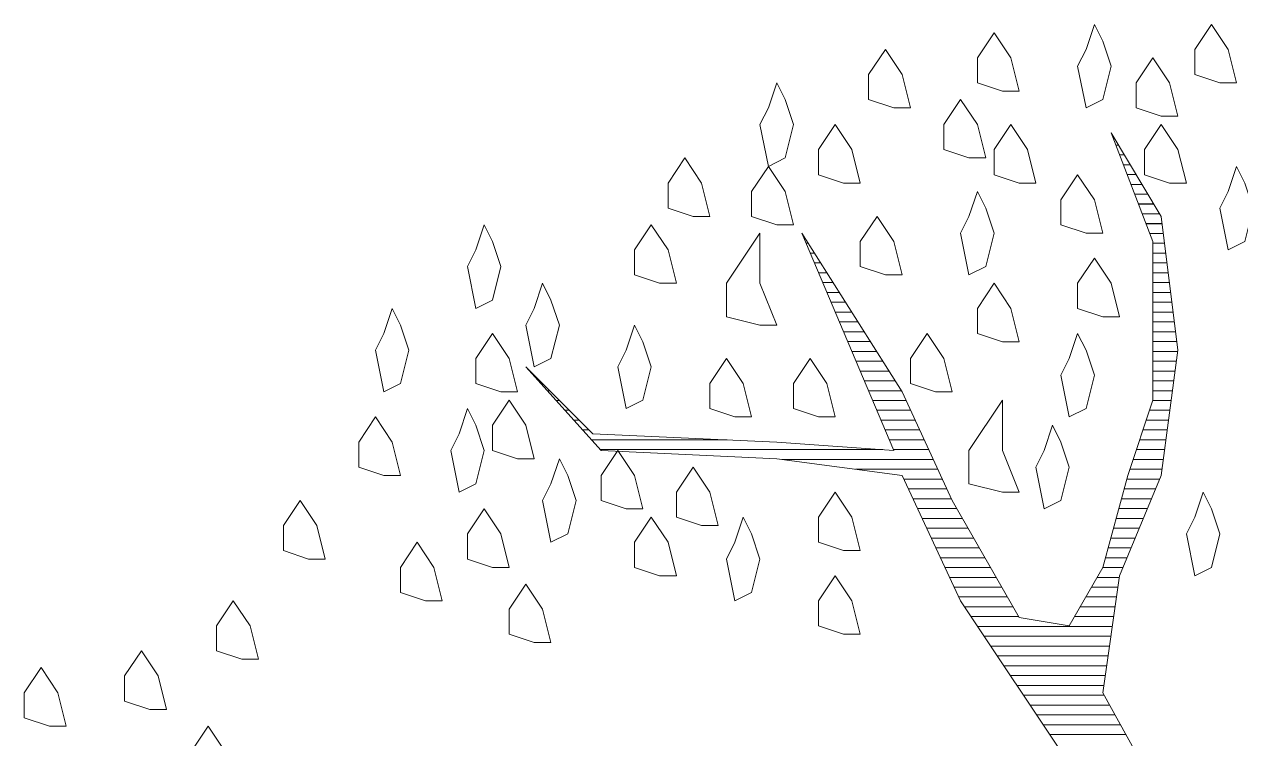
# Model space of a CAD drawing. Header units: centimetres. Extents: x 867 to 19881, y 2761 to 6151.
# Drawn here: x 2419.38 to 2443.27, y 4838.92 to 4852.96 of the extents above; entities that cross this region are included whole.
import ezdxf

# ---------------------------------------------------------------- set-up
doc = ezdxf.new("R2010")
doc.units = ezdxf.units.CM
doc.layers.add('PLAN TEFRİŞLER', color=7, linetype='Continuous', lineweight=0)

# ---------------------------------------------------------------- blocks, each defined once
blk = doc.blocks.new('*X64-flat-121')
at = {"color": 0}
for p, q in [((2859.37, 2915.08), (2859.46, 2915.08)), ((2860, 2913.46), (2860.43, 2913.46)), ((2860.62, 2911.83), (2861.41, 2911.83)), ((2861.25, 2910.2), (2862.38, 2910.2)), ((2861.87, 2908.58), (2863.36, 2908.58)), ((2862.5, 2906.95), (2864.34, 2906.95)), ((2863.13, 2905.32), (2865.31, 2905.32)), ((2863.75, 2903.7), (2866.29, 2903.7)), ((2864.38, 2902.07), (2867.26, 2902.07)), ((2865, 2900.44), (2867.67, 2900.44)), ((2808.06, 2898.82), (2808.07, 2898.82)), ((2865.63, 2898.82), (2867.88, 2898.82)), ((2808.75, 2897.19), (2809.1, 2897.19)), ((2866.14, 2897.19), (2868.08, 2897.19)), ((2809.44, 2895.56), (2810.13, 2895.56)), ((2866.14, 2895.56), (2868.28, 2895.56)), ((2810.13, 2893.94), (2811.15, 2893.94)), ((2866.14, 2893.94), (2868.49, 2893.94)), ((2810.81, 2892.31), (2812.18, 2892.31)), ((2811.5, 2890.68), (2813.21, 2890.68)), ((2866.14, 2892.31), (2868.69, 2892.31)), ((2866.14, 2890.68), (2868.89, 2890.68)), ((2812.19, 2889.06), (2814.24, 2889.06)), ((2866.14, 2889.06), (2869.1, 2889.06)), ((2812.88, 2887.43), (2815.26, 2887.43)), ((2866.14, 2887.43), (2869.3, 2887.43)), ((2813.57, 2885.8), (2816.29, 2885.8)), ((2866.14, 2885.8), (2869.5, 2885.8)), ((2814.26, 2884.18), (2817.32, 2884.18)), ((2814.94, 2882.55), (2818.35, 2882.55)), ((2866.14, 2884.18), (2869.71, 2884.18)), ((2866.14, 2882.55), (2869.91, 2882.55)), ((2815.63, 2880.92), (2819.37, 2880.92)), ((2866.14, 2880.92), (2870.11, 2880.92)), ((2816.32, 2879.3), (2820.4, 2879.3)), ((2866.14, 2879.3), (2870.26, 2879.3)), ((2817.01, 2877.67), (2821.43, 2877.67)), ((2866.14, 2877.67), (2870.05, 2877.67)), ((2763.01, 2876.04), (2763.08, 2876.04)), ((2764.48, 2874.42), (2764.71, 2874.42)), ((2817.7, 2876.04), (2822.46, 2876.04)), ((2818.39, 2874.42), (2823.48, 2874.42)), ((2866.14, 2876.04), (2869.83, 2876.04)), ((2866.14, 2874.42), (2869.61, 2874.42)), ((2765.94, 2872.79), (2766.33, 2872.79)), ((2819.07, 2872.79), (2824.51, 2872.79)), ((2866.14, 2872.79), (2869.4, 2872.79)), ((2767.4, 2871.16), (2767.96, 2871.16)), ((2819.76, 2871.16), (2825.3, 2871.16)), ((2866.13, 2871.16), (2869.18, 2871.16)), ((2768.87, 2869.54), (2769.59, 2869.54)), ((2820.45, 2869.54), (2826.05, 2869.54)), ((2865.59, 2869.54), (2868.96, 2869.54)), ((2770.33, 2867.91), (2771.21, 2867.91)), ((2771.8, 2866.28), (2772.84, 2866.28)), ((2821.14, 2867.91), (2826.8, 2867.91)), ((2821.83, 2866.28), (2827.55, 2866.28)), ((2864.5, 2866.28), (2868.53, 2866.28)), ((2865.04, 2867.91), (2868.75, 2867.91)), ((2773.26, 2864.66), (2795.7, 2864.66)), ((2822.51, 2864.66), (2828.3, 2864.66)), ((2863.96, 2864.66), (2868.31, 2864.66)), ((2774.72, 2863.03), (2821.45, 2863.03)), ((2823.2, 2863.03), (2829.05, 2863.03)), ((2863.42, 2863.03), (2868.1, 2863.03)), ((2804.75, 2861.4), (2829.8, 2861.4)), ((2862.88, 2861.4), (2867.88, 2861.4)), ((2816.95, 2859.78), (2830.55, 2859.78)), ((2824.92, 2858.15), (2831.3, 2858.15)), ((2861.83, 2858.15), (2867.27, 2858.15)), ((2862.33, 2859.78), (2867.66, 2859.78)), ((2825.68, 2856.52), (2832.05, 2856.52)), ((2861.38, 2856.52), (2866.6, 2856.52)), ((2826.44, 2854.9), (2832.8, 2854.9)), ((2860.94, 2854.9), (2865.92, 2854.9)), ((2827.2, 2853.27), (2833.7, 2853.27)), ((2860.5, 2853.27), (2865.24, 2853.27)), ((2827.96, 2851.64), (2834.63, 2851.64)), ((2860.05, 2851.64), (2864.56, 2851.64)), ((2828.72, 2850.02), (2835.56, 2850.02)), ((2829.48, 2848.39), (2836.49, 2848.39)), ((2859.17, 2848.39), (2863.21, 2848.39)), ((2859.61, 2850.02), (2863.89, 2850.02)), ((2830.24, 2846.76), (2837.42, 2846.76)), ((2858.72, 2846.76), (2862.53, 2846.76)), ((2830.99, 2845.14), (2838.35, 2845.14)), ((2858.28, 2845.14), (2861.85, 2845.14)), ((2831.75, 2843.51), (2839.28, 2843.51)), ((2857.83, 2843.51), (2861.17, 2843.51)), ((2832.51, 2841.88), (2840.21, 2841.88)), ((2833.27, 2840.26), (2841.14, 2840.26)), ((2855.97, 2840.26), (2860.34, 2840.26)), ((2856.9, 2841.88), (2860.57, 2841.88)), ((2834.03, 2838.63), (2842.07, 2838.63)), ((2855.04, 2838.63), (2860.1, 2838.63)), ((2834.99, 2837), (2843, 2837)), ((2854.11, 2837), (2859.87, 2837)), ((2836.07, 2835.38), (2843.93, 2835.38)), ((2853.18, 2835.38), (2859.64, 2835.38)), ((2837.16, 2833.75), (2859.41, 2833.75)), ((2838.24, 2832.12), (2859.18, 2832.12)), ((2839.33, 2830.5), (2858.94, 2830.5)), ((2840.41, 2828.87), (2858.71, 2828.87)), ((2841.5, 2827.24), (2858.48, 2827.24)), ((2842.58, 2825.62), (2858.25, 2825.62)), ((2843.67, 2823.99), (2858.01, 2823.99)), ((2844.75, 2822.36), (2858.08, 2822.36)), ((2845.83, 2820.73), (2858.98, 2820.73)), ((2846.92, 2819.11), (2859.88, 2819.11)), ((2848, 2817.48), (2860.79, 2817.48)), ((2849.09, 2815.85), (2861.69, 2815.85))]:
    blk.add_line(p, q, dxfattribs=at)
blk = doc.blocks.new('*X20')
at = {"color": 0}
for p, q in [((17.5775, 17.92), (17.578, 17.92)), ((17.5814, 17.91), (17.584, 17.91)), ((17.5852, 17.9), (17.59, 17.9)), ((17.5891, 17.89), (17.596, 17.89)), ((17.5929, 17.88), (17.602, 17.88)), ((17.5967, 17.87), (17.608, 17.87)), ((17.6006, 17.86), (17.614, 17.86)), ((17.6044, 17.85), (17.62, 17.85)), ((17.6083, 17.84), (17.626, 17.84)), ((17.6121, 17.83), (17.6285, 17.83)), ((17.2621, 17.82), (17.2622, 17.82)), ((17.616, 17.82), (17.6298, 17.82)), ((17.2663, 17.81), (17.2685, 17.81)), ((17.6191, 17.81), (17.631, 17.81)), ((17.2706, 17.8), (17.2748, 17.8)), ((17.6191, 17.8), (17.6323, 17.8)), ((17.2748, 17.79), (17.2811, 17.79)), ((17.6191, 17.79), (17.6335, 17.79)), ((17.279, 17.78), (17.2874, 17.78)), ((17.2832, 17.77), (17.2937, 17.77)), ((17.6191, 17.78), (17.6348, 17.78)), ((17.6191, 17.77), (17.636, 17.77)), ((17.2875, 17.76), (17.3001, 17.76)), ((17.6191, 17.76), (17.6373, 17.76)), ((17.2917, 17.75), (17.3064, 17.75)), ((17.6191, 17.75), (17.6385, 17.75)), ((17.2959, 17.74), (17.3127, 17.74)), ((17.6191, 17.74), (17.6398, 17.74)), ((17.3002, 17.73), (17.319, 17.73)), ((17.3044, 17.72), (17.3253, 17.72)), ((17.6191, 17.73), (17.641, 17.73)), ((17.6191, 17.72), (17.6423, 17.72)), ((17.3086, 17.71), (17.3316, 17.71)), ((17.6191, 17.71), (17.6435, 17.71)), ((17.3129, 17.7), (17.3379, 17.7)), ((17.6191, 17.7), (17.6445, 17.7)), ((17.3171, 17.69), (17.3443, 17.69)), ((17.6191, 17.69), (17.6431, 17.69)), ((16.9852, 17.68), (16.9856, 17.68)), ((16.9942, 17.67), (16.9956, 17.67)), ((17.3213, 17.68), (17.3506, 17.68)), ((17.3256, 17.67), (17.3569, 17.67)), ((17.6191, 17.68), (17.6418, 17.68)), ((17.6191, 17.67), (17.6405, 17.67)), ((17.0032, 17.66), (17.0056, 17.66)), ((17.3298, 17.66), (17.3632, 17.66)), ((17.6191, 17.66), (17.6391, 17.66)), ((17.0122, 17.65), (17.0156, 17.65)), ((17.334, 17.65), (17.368, 17.65)), ((17.619, 17.65), (17.6378, 17.65)), ((17.0212, 17.64), (17.0256, 17.64)), ((17.3382, 17.64), (17.3727, 17.64)), ((17.6157, 17.64), (17.6365, 17.64)), ((17.0302, 17.63), (17.0356, 17.63)), ((17.0392, 17.62), (17.0456, 17.62)), ((17.3425, 17.63), (17.3773, 17.63)), ((17.3467, 17.62), (17.3819, 17.62)), ((17.6091, 17.62), (17.6338, 17.62)), ((17.6124, 17.63), (17.6351, 17.63)), ((17.0482, 17.61), (17.1861, 17.61)), ((17.3509, 17.61), (17.3865, 17.61)), ((17.6057, 17.61), (17.6325, 17.61)), ((17.0572, 17.6), (17.3444, 17.6)), ((17.3552, 17.6), (17.3911, 17.6)), ((17.6024, 17.6), (17.6311, 17.6)), ((17.2417, 17.59), (17.3957, 17.59)), ((17.5991, 17.59), (17.6298, 17.59)), ((17.3167, 17.58), (17.4003, 17.58)), ((17.3657, 17.57), (17.405, 17.57)), ((17.5926, 17.57), (17.6261, 17.57)), ((17.5957, 17.58), (17.6285, 17.58)), ((17.3704, 17.56), (17.4096, 17.56)), ((17.5899, 17.56), (17.6219, 17.56)), ((17.3751, 17.55), (17.4142, 17.55)), ((17.5872, 17.55), (17.6178, 17.55)), ((17.3797, 17.54), (17.4197, 17.54)), ((17.5844, 17.54), (17.6136, 17.54)), ((17.3844, 17.53), (17.4254, 17.53)), ((17.5817, 17.53), (17.6094, 17.53)), ((17.3891, 17.52), (17.4311, 17.52)), ((17.3937, 17.51), (17.4369, 17.51)), ((17.5762, 17.51), (17.6011, 17.51)), ((17.579, 17.52), (17.6053, 17.52)), ((17.3984, 17.5), (17.4426, 17.5)), ((17.5735, 17.5), (17.5969, 17.5)), ((17.4031, 17.49), (17.4483, 17.49)), ((17.5708, 17.49), (17.5928, 17.49)), ((17.4077, 17.48), (17.454, 17.48)), ((17.568, 17.48), (17.5886, 17.48)), ((17.4124, 17.47), (17.4597, 17.47)), ((17.4171, 17.46), (17.4654, 17.46)), ((17.5566, 17.46), (17.5834, 17.46)), ((17.5623, 17.47), (17.5849, 17.47)), ((17.4217, 17.45), (17.4711, 17.45)), ((17.5509, 17.45), (17.582, 17.45)), ((17.4276, 17.44), (17.4769, 17.44)), ((17.5452, 17.44), (17.5806, 17.44)), ((17.4343, 17.43), (17.4826, 17.43)), ((17.5394, 17.43), (17.5792, 17.43)), ((17.441, 17.42), (17.5777, 17.42)), ((17.4476, 17.41), (17.5763, 17.41)), ((17.4543, 17.4), (17.5749, 17.4)), ((17.461, 17.39), (17.5734, 17.39)), ((17.4676, 17.38), (17.572, 17.38)), ((17.4743, 17.37), (17.5706, 17.37)), ((17.481, 17.36), (17.5692, 17.36)), ((17.4876, 17.35), (17.5695, 17.35)), ((17.4943, 17.34), (17.5751, 17.34)), ((17.501, 17.33), (17.5807, 17.33)), ((17.5076, 17.32), (17.5862, 17.32)), ((17.5143, 17.31), (17.5918, 17.31))]:
    blk.add_line(p, q, dxfattribs=at)

msp = doc.modelspace()

# ---------------------------------------------------------------- linework, layer by layer
at = {"layer": 'PLAN TEFRİŞLER', "color": 252, "lineweight": 0, "true_color": 0x939598}
for p, q in [((2441.713, 4849.179, -156.65), (2440.728, 4850.821, -156.65)), ((2440.728, 4850.821, -156.65), (2441.549, 4848.686, -156.65)), ((2441.713, 4849.179), (2440.728, 4850.821)), ((2440.728, 4850.821), (2441.549, 4848.686)), ((2442.041, 4846.552, -156.65), (2441.713, 4849.179, -156.65)), ((2442.041, 4846.552), (2441.713, 4849.179)), ((2434.652, 4848.85, -156.65), (2436.459, 4844.581, -156.65)), ((2436.623, 4845.73, -156.65), (2434.652, 4848.85, -156.65)), ((2434.652, 4848.85), (2436.459, 4844.581)), ((2436.623, 4845.73), (2434.652, 4848.85)), ((2441.549, 4848.686, -156.65), (2441.549, 4845.566, -156.65)), ((2441.549, 4848.686), (2441.549, 4845.566)), ((2441.713, 4844.088, -156.65), (2442.041, 4846.552, -156.65)), ((2441.713, 4844.088), (2442.041, 4846.552)), ((2430.547, 4844.909, -156.65), (2429.234, 4846.223, -156.65)), ((2429.234, 4846.223, -156.65), (2430.712, 4844.581, -156.65)), ((2430.547, 4844.909), (2429.234, 4846.223)), ((2429.234, 4846.223), (2430.712, 4844.581)), ((2437.608, 4843.596, -156.65), (2436.623, 4845.73, -156.65)), ((2437.608, 4843.596), (2436.623, 4845.73)), ((2441.549, 4845.566, -156.65), (2441.056, 4844.088, -156.65)), ((2441.549, 4845.566), (2441.056, 4844.088)), ((2434.16, 4844.745, -156.65), (2430.547, 4844.909, -156.65)), ((2434.16, 4844.745), (2430.547, 4844.909)), ((2436.459, 4844.581, -156.65), (2434.16, 4844.745, -156.65)), ((2436.459, 4844.581), (2434.16, 4844.745)), ((2430.712, 4844.581, -156.65), (2434.16, 4844.417, -156.65)), ((2430.712, 4844.581), (2434.16, 4844.417)), ((2434.16, 4844.417, -156.65), (2436.623, 4844.088, -156.65)), ((2434.16, 4844.417), (2436.623, 4844.088)), ((2436.623, 4844.088, -156.65), (2437.772, 4841.625, -156.65)), ((2436.623, 4844.088), (2437.772, 4841.625)), ((2441.056, 4844.088, -156.65), (2440.564, 4842.282, -156.65)), ((2441.056, 4844.088), (2440.564, 4842.282)), ((2440.892, 4842.118, -156.65), (2441.713, 4844.088, -156.65)), ((2440.892, 4842.118), (2441.713, 4844.088)), ((2438.922, 4841.297, -156.65), (2437.608, 4843.596, -156.65)), ((2438.922, 4841.297), (2437.608, 4843.596)), ((2440.564, 4842.282, -156.65), (2439.907, 4841.133, -156.65)), ((2440.564, 4842.282), (2439.907, 4841.133)), ((2440.564, 4839.819, -156.65), (2440.892, 4842.118, -156.65)), ((2440.564, 4839.819), (2440.892, 4842.118)), ((2437.772, 4841.625, -156.65), (2441.056, 4836.699, -156.65)), ((2437.772, 4841.625), (2441.056, 4836.699)), ((2439.907, 4841.133, -156.65), (2438.922, 4841.297, -156.65)), ((2439.907, 4841.133), (2438.922, 4841.297)), ((2442.206, 4836.864, -156.65), (2440.564, 4839.819, -156.65)), ((2442.206, 4836.864), (2440.564, 4839.819))]:
    msp.add_line(p, q, dxfattribs=at)
at = {"layer": 'PLAN TEFRİŞLER', "color": 252, "lineweight": 0, "true_color": 0x939598, "elevation": -156.65}
for points in [[(2438.593, 4851.642), (2438.101, 4851.806), (2438.101, 4852.299), (2438.429, 4852.791), (2438.757, 4852.299), (2438.922, 4851.642)], [(2440.235, 4852.463), (2440.071, 4852.134), (2440.235, 4851.313), (2440.564, 4851.478), (2440.728, 4852.134), (2440.564, 4852.627), (2440.399, 4852.955)], [(2442.862, 4851.806), (2442.37, 4851.97), (2442.37, 4852.463), (2442.698, 4852.955), (2443.027, 4852.463), (2443.191, 4851.806)], [(2436.459, 4851.313), (2435.966, 4851.478), (2435.966, 4851.97), (2436.294, 4852.463), (2436.623, 4851.97), (2436.787, 4851.313)], [(2441.713, 4851.149), (2441.22, 4851.313), (2441.22, 4851.806), (2441.549, 4852.299), (2441.877, 4851.806), (2442.041, 4851.149)], [(2433.996, 4851.313), (2433.831, 4850.985), (2433.996, 4850.164), (2434.324, 4850.328), (2434.488, 4850.985), (2434.324, 4851.478), (2434.16, 4851.806)], [(2437.936, 4850.328), (2437.444, 4850.492), (2437.444, 4850.985), (2437.772, 4851.478), (2438.101, 4850.985), (2438.265, 4850.328)], [(2435.473, 4849.836), (2434.981, 4850), (2434.981, 4850.492), (2435.309, 4850.985), (2435.638, 4850.492), (2435.802, 4849.836)], [(2438.922, 4849.836), (2438.429, 4850), (2438.429, 4850.492), (2438.757, 4850.985), (2439.086, 4850.492), (2439.25, 4849.836)], [(2441.877, 4849.836), (2441.385, 4850), (2441.385, 4850.492), (2441.713, 4850.985), (2442.041, 4850.492), (2442.206, 4849.836)], [(2432.518, 4849.179), (2432.025, 4849.343), (2432.025, 4849.836), (2432.354, 4850.328), (2432.682, 4849.836), (2432.846, 4849.179)], [(2434.16, 4849.015), (2433.667, 4849.179), (2433.667, 4849.671), (2433.996, 4850.164), (2434.324, 4849.671), (2434.488, 4849.015)], [(2443.027, 4849.671), (2442.862, 4849.343), (2443.027, 4848.522), (2443.355, 4848.686), (2443.519, 4849.343), (2443.355, 4849.836), (2443.191, 4850.164)], [(2440.235, 4848.85), (2439.743, 4849.015), (2439.743, 4849.507), (2440.071, 4850), (2440.399, 4849.507), (2440.564, 4848.85)], [(2437.936, 4849.179), (2437.772, 4848.85), (2437.936, 4848.029), (2438.265, 4848.194), (2438.429, 4848.85), (2438.265, 4849.343), (2438.101, 4849.671)], [(2436.294, 4848.029), (2435.802, 4848.194), (2435.802, 4848.686), (2436.13, 4849.179), (2436.459, 4848.686), (2436.623, 4848.029)], [(2428.249, 4848.522), (2428.084, 4848.194), (2428.249, 4847.373), (2428.577, 4847.537), (2428.741, 4848.194), (2428.577, 4848.686), (2428.413, 4849.015)], [(2431.861, 4847.865), (2431.368, 4848.029), (2431.368, 4848.522), (2431.697, 4849.015), (2432.025, 4848.522), (2432.189, 4847.865)], [(2433.831, 4847.044), (2433.175, 4847.208), (2433.175, 4847.865), (2433.831, 4848.85), (2433.831, 4847.865), (2434.16, 4847.044)], [(2440.564, 4847.208), (2440.071, 4847.373), (2440.071, 4847.865), (2440.399, 4848.358), (2440.728, 4847.865), (2440.892, 4847.208)], [(2429.398, 4847.373), (2429.234, 4847.044), (2429.398, 4846.223), (2429.726, 4846.387), (2429.891, 4847.044), (2429.726, 4847.537), (2429.562, 4847.865)], [(2438.593, 4846.716), (2438.101, 4846.88), (2438.101, 4847.373), (2438.429, 4847.865), (2438.757, 4847.373), (2438.922, 4846.716)], [(2426.442, 4846.88), (2426.278, 4846.552), (2426.442, 4845.73), (2426.771, 4845.895), (2426.935, 4846.552), (2426.771, 4847.044), (2426.607, 4847.373)], [(2431.204, 4846.552), (2431.04, 4846.223), (2431.204, 4845.402), (2431.533, 4845.566), (2431.697, 4846.223), (2431.533, 4846.716), (2431.368, 4847.044)], [(2428.741, 4845.73), (2428.249, 4845.895), (2428.249, 4846.387), (2428.577, 4846.88), (2428.905, 4846.387), (2429.07, 4845.73)], [(2437.28, 4845.73), (2436.787, 4845.895), (2436.787, 4846.387), (2437.115, 4846.88), (2437.444, 4846.387), (2437.608, 4845.73)], [(2439.907, 4846.387), (2439.743, 4846.059), (2439.907, 4845.238), (2440.235, 4845.402), (2440.399, 4846.059), (2440.235, 4846.552), (2440.071, 4846.88)], [(2433.339, 4845.238), (2432.846, 4845.402), (2432.846, 4845.895), (2433.175, 4846.387), (2433.503, 4845.895), (2433.667, 4845.238)], [(2434.981, 4845.238), (2434.488, 4845.402), (2434.488, 4845.895), (2434.817, 4846.387), (2435.145, 4845.895), (2435.309, 4845.238)], [(2427.92, 4844.909), (2427.756, 4844.581), (2427.92, 4843.76), (2428.249, 4843.924), (2428.413, 4844.581), (2428.249, 4845.074), (2428.084, 4845.402)], [(2429.07, 4844.417), (2428.577, 4844.581), (2428.577, 4845.074), (2428.905, 4845.566), (2429.234, 4845.074), (2429.398, 4844.417)], [(2438.593, 4843.76), (2437.936, 4843.924), (2437.936, 4844.581), (2438.593, 4845.566), (2438.593, 4844.581), (2438.922, 4843.76)], [(2426.442, 4844.088), (2425.95, 4844.253), (2425.95, 4844.745), (2426.278, 4845.238), (2426.607, 4844.745), (2426.771, 4844.088)], [(2439.414, 4844.581), (2439.25, 4844.253), (2439.414, 4843.432), (2439.743, 4843.596), (2439.907, 4844.253), (2439.743, 4844.745), (2439.578, 4845.074)], [(2429.726, 4843.924), (2429.562, 4843.596), (2429.726, 4842.775), (2430.055, 4842.939), (2430.219, 4843.596), (2430.055, 4844.088), (2429.891, 4844.417)], [(2431.204, 4843.432), (2430.712, 4843.596), (2430.712, 4844.088), (2431.04, 4844.581), (2431.368, 4844.088), (2431.533, 4843.432)], [(2432.682, 4843.103), (2432.189, 4843.267), (2432.189, 4843.76), (2432.518, 4844.253), (2432.846, 4843.76), (2433.01, 4843.103)], [(2435.473, 4842.611), (2434.981, 4842.775), (2434.981, 4843.267), (2435.309, 4843.76), (2435.638, 4843.267), (2435.802, 4842.611)], [(2442.37, 4843.267), (2442.206, 4842.939), (2442.37, 4842.118), (2442.698, 4842.282), (2442.862, 4842.939), (2442.698, 4843.432), (2442.534, 4843.76)], [(2424.965, 4842.446), (2424.472, 4842.611), (2424.472, 4843.103), (2424.801, 4843.596), (2425.129, 4843.103), (2425.293, 4842.446)], [(2428.577, 4842.282), (2428.084, 4842.446), (2428.084, 4842.939), (2428.413, 4843.432), (2428.741, 4842.939), (2428.905, 4842.282)], [(2431.861, 4842.118), (2431.368, 4842.282), (2431.368, 4842.775), (2431.697, 4843.267), (2432.025, 4842.775), (2432.189, 4842.118)], [(2433.339, 4842.775), (2433.175, 4842.446), (2433.339, 4841.625), (2433.667, 4841.79), (2433.831, 4842.446), (2433.667, 4842.939), (2433.503, 4843.267)], [(2427.263, 4841.625), (2426.771, 4841.79), (2426.771, 4842.282), (2427.099, 4842.775), (2427.428, 4842.282), (2427.592, 4841.625)], [(2435.473, 4840.969), (2434.981, 4841.133), (2434.981, 4841.625), (2435.309, 4842.118), (2435.638, 4841.625), (2435.802, 4840.969)], [(2429.398, 4840.804), (2428.905, 4840.969), (2428.905, 4841.461), (2429.234, 4841.954), (2429.562, 4841.461), (2429.726, 4840.804)], [(2423.651, 4840.476), (2423.159, 4840.64), (2423.159, 4841.133), (2423.487, 4841.625), (2423.815, 4841.133), (2423.98, 4840.476)], [(2421.845, 4839.491), (2421.352, 4839.655), (2421.352, 4840.148), (2421.681, 4840.64), (2422.009, 4840.148), (2422.173, 4839.491)], [(2419.875, 4839.162), (2419.382, 4839.327), (2419.382, 4839.819), (2419.71, 4840.312), (2420.039, 4839.819), (2420.203, 4839.162)], [(2423.159, 4838.013), (2422.666, 4838.177), (2422.666, 4838.67), (2422.994, 4839.162), (2423.323, 4838.67), (2423.487, 4838.013)]]:
    msp.add_lwpolyline(points, close=True, dxfattribs=at)
at = {"layer": 'PLAN TEFRİŞLER', "color": 252, "lineweight": 0, "true_color": 0x939598}
for points in [[(2438.593, 4851.642), (2438.101, 4851.806), (2438.101, 4852.299), (2438.429, 4852.791), (2438.757, 4852.299), (2438.922, 4851.642)], [(2440.235, 4852.463), (2440.071, 4852.134), (2440.235, 4851.313), (2440.564, 4851.478), (2440.728, 4852.134), (2440.564, 4852.627), (2440.399, 4852.955)], [(2442.862, 4851.806), (2442.37, 4851.97), (2442.37, 4852.463), (2442.698, 4852.955), (2443.027, 4852.463), (2443.191, 4851.806)], [(2436.459, 4851.313), (2435.966, 4851.478), (2435.966, 4851.97), (2436.294, 4852.463), (2436.623, 4851.97), (2436.787, 4851.313)], [(2441.713, 4851.149), (2441.22, 4851.313), (2441.22, 4851.806), (2441.549, 4852.299), (2441.877, 4851.806), (2442.041, 4851.149)], [(2433.996, 4851.313), (2433.831, 4850.985), (2433.996, 4850.164), (2434.324, 4850.328), (2434.488, 4850.985), (2434.324, 4851.478), (2434.16, 4851.806)], [(2437.936, 4850.328), (2437.444, 4850.492), (2437.444, 4850.985), (2437.772, 4851.478), (2438.101, 4850.985), (2438.265, 4850.328)], [(2435.473, 4849.836), (2434.981, 4850), (2434.981, 4850.492), (2435.309, 4850.985), (2435.638, 4850.492), (2435.802, 4849.836)], [(2438.922, 4849.836), (2438.429, 4850), (2438.429, 4850.492), (2438.757, 4850.985), (2439.086, 4850.492), (2439.25, 4849.836)], [(2441.877, 4849.836), (2441.385, 4850), (2441.385, 4850.492), (2441.713, 4850.985), (2442.041, 4850.492), (2442.206, 4849.836)], [(2432.518, 4849.179), (2432.025, 4849.343), (2432.025, 4849.836), (2432.354, 4850.328), (2432.682, 4849.836), (2432.846, 4849.179)], [(2434.16, 4849.015), (2433.667, 4849.179), (2433.667, 4849.671), (2433.996, 4850.164), (2434.324, 4849.671), (2434.488, 4849.015)], [(2443.027, 4849.671), (2442.862, 4849.343), (2443.027, 4848.522), (2443.355, 4848.686), (2443.519, 4849.343), (2443.355, 4849.836), (2443.191, 4850.164)], [(2440.235, 4848.85), (2439.743, 4849.015), (2439.743, 4849.507), (2440.071, 4850), (2440.399, 4849.507), (2440.564, 4848.85)], [(2437.936, 4849.179), (2437.772, 4848.85), (2437.936, 4848.029), (2438.265, 4848.194), (2438.429, 4848.85), (2438.265, 4849.343), (2438.101, 4849.671)], [(2436.294, 4848.029), (2435.802, 4848.194), (2435.802, 4848.686), (2436.13, 4849.179), (2436.459, 4848.686), (2436.623, 4848.029)], [(2428.249, 4848.522), (2428.084, 4848.194), (2428.249, 4847.373), (2428.577, 4847.537), (2428.741, 4848.194), (2428.577, 4848.686), (2428.413, 4849.015)], [(2431.861, 4847.865), (2431.368, 4848.029), (2431.368, 4848.522), (2431.697, 4849.015), (2432.025, 4848.522), (2432.189, 4847.865)], [(2433.831, 4847.044), (2433.175, 4847.208), (2433.175, 4847.865), (2433.831, 4848.85), (2433.831, 4847.865), (2434.16, 4847.044)], [(2440.564, 4847.208), (2440.071, 4847.373), (2440.071, 4847.865), (2440.399, 4848.358), (2440.728, 4847.865), (2440.892, 4847.208)], [(2429.398, 4847.373), (2429.234, 4847.044), (2429.398, 4846.223), (2429.726, 4846.387), (2429.891, 4847.044), (2429.726, 4847.537), (2429.562, 4847.865)], [(2438.593, 4846.716), (2438.101, 4846.88), (2438.101, 4847.373), (2438.429, 4847.865), (2438.757, 4847.373), (2438.922, 4846.716)], [(2426.442, 4846.88), (2426.278, 4846.552), (2426.442, 4845.73), (2426.771, 4845.895), (2426.935, 4846.552), (2426.771, 4847.044), (2426.607, 4847.373)], [(2431.204, 4846.552), (2431.04, 4846.223), (2431.204, 4845.402), (2431.533, 4845.566), (2431.697, 4846.223), (2431.533, 4846.716), (2431.368, 4847.044)], [(2428.741, 4845.73), (2428.249, 4845.895), (2428.249, 4846.387), (2428.577, 4846.88), (2428.905, 4846.387), (2429.07, 4845.73)], [(2437.28, 4845.73), (2436.787, 4845.895), (2436.787, 4846.387), (2437.115, 4846.88), (2437.444, 4846.387), (2437.608, 4845.73)], [(2439.907, 4846.387), (2439.743, 4846.059), (2439.907, 4845.238), (2440.235, 4845.402), (2440.399, 4846.059), (2440.235, 4846.552), (2440.071, 4846.88)], [(2433.339, 4845.238), (2432.846, 4845.402), (2432.846, 4845.895), (2433.175, 4846.387), (2433.503, 4845.895), (2433.667, 4845.238)], [(2434.981, 4845.238), (2434.488, 4845.402), (2434.488, 4845.895), (2434.817, 4846.387), (2435.145, 4845.895), (2435.309, 4845.238)], [(2427.92, 4844.909), (2427.756, 4844.581), (2427.92, 4843.76), (2428.249, 4843.924), (2428.413, 4844.581), (2428.249, 4845.074), (2428.084, 4845.402)], [(2429.07, 4844.417), (2428.577, 4844.581), (2428.577, 4845.074), (2428.905, 4845.566), (2429.234, 4845.074), (2429.398, 4844.417)], [(2438.593, 4843.76), (2437.936, 4843.924), (2437.936, 4844.581), (2438.593, 4845.566), (2438.593, 4844.581), (2438.922, 4843.76)], [(2426.442, 4844.088), (2425.95, 4844.253), (2425.95, 4844.745), (2426.278, 4845.238), (2426.607, 4844.745), (2426.771, 4844.088)], [(2439.414, 4844.581), (2439.25, 4844.253), (2439.414, 4843.432), (2439.743, 4843.596), (2439.907, 4844.253), (2439.743, 4844.745), (2439.578, 4845.074)], [(2429.726, 4843.924), (2429.562, 4843.596), (2429.726, 4842.775), (2430.055, 4842.939), (2430.219, 4843.596), (2430.055, 4844.088), (2429.891, 4844.417)], [(2431.204, 4843.432), (2430.712, 4843.596), (2430.712, 4844.088), (2431.04, 4844.581), (2431.368, 4844.088), (2431.533, 4843.432)], [(2432.682, 4843.103), (2432.189, 4843.267), (2432.189, 4843.76), (2432.518, 4844.253), (2432.846, 4843.76), (2433.01, 4843.103)], [(2435.473, 4842.611), (2434.981, 4842.775), (2434.981, 4843.267), (2435.309, 4843.76), (2435.638, 4843.267), (2435.802, 4842.611)], [(2442.37, 4843.267), (2442.206, 4842.939), (2442.37, 4842.118), (2442.698, 4842.282), (2442.862, 4842.939), (2442.698, 4843.432), (2442.534, 4843.76)], [(2424.965, 4842.446), (2424.472, 4842.611), (2424.472, 4843.103), (2424.801, 4843.596), (2425.129, 4843.103), (2425.293, 4842.446)], [(2428.577, 4842.282), (2428.084, 4842.446), (2428.084, 4842.939), (2428.413, 4843.432), (2428.741, 4842.939), (2428.905, 4842.282)], [(2431.861, 4842.118), (2431.368, 4842.282), (2431.368, 4842.775), (2431.697, 4843.267), (2432.025, 4842.775), (2432.189, 4842.118)], [(2433.339, 4842.775), (2433.175, 4842.446), (2433.339, 4841.625), (2433.667, 4841.79), (2433.831, 4842.446), (2433.667, 4842.939), (2433.503, 4843.267)], [(2427.263, 4841.625), (2426.771, 4841.79), (2426.771, 4842.282), (2427.099, 4842.775), (2427.428, 4842.282), (2427.592, 4841.625)], [(2435.473, 4840.969), (2434.981, 4841.133), (2434.981, 4841.625), (2435.309, 4842.118), (2435.638, 4841.625), (2435.802, 4840.969)], [(2429.398, 4840.804), (2428.905, 4840.969), (2428.905, 4841.461), (2429.234, 4841.954), (2429.562, 4841.461), (2429.726, 4840.804)], [(2423.651, 4840.476), (2423.159, 4840.64), (2423.159, 4841.133), (2423.487, 4841.625), (2423.815, 4841.133), (2423.98, 4840.476)], [(2421.845, 4839.491), (2421.352, 4839.655), (2421.352, 4840.148), (2421.681, 4840.64), (2422.009, 4840.148), (2422.173, 4839.491)], [(2419.875, 4839.162), (2419.382, 4839.327), (2419.382, 4839.819), (2419.71, 4840.312), (2420.039, 4839.819), (2420.203, 4839.162)], [(2423.159, 4838.013), (2422.666, 4838.177), (2422.666, 4838.67), (2422.994, 4839.162), (2423.323, 4838.67), (2423.487, 4838.013)]]:
    msp.add_lwpolyline(points, close=True, dxfattribs=at)

# ---------------------------------------------------------------- block references
for name, xscale, yscale, zscale in [('*X64-flat-121', 0.1186971696443158, 0.1186971696443158, 0.1186971696443158), ('*X20', 19.30872317630145, 19.30872317630145, 19.30872317630145)]:
    msp.add_blockref(name, (2101.346, 4504.763), dxfattribs=dict(at, xscale=xscale, yscale=yscale, zscale=zscale))

doc.saveas('drawing.dxf')
